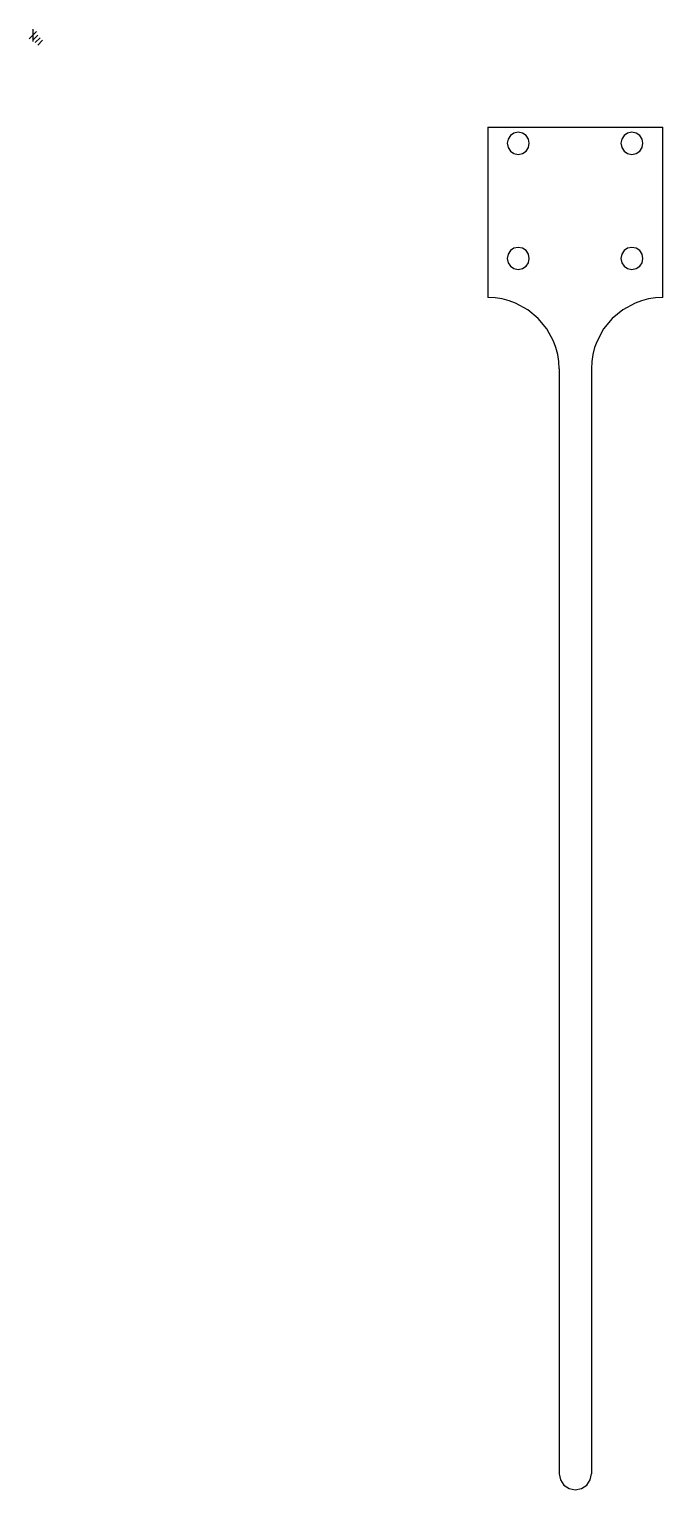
# Model space of a CAD drawing. Extents: x -1 to 137, y 28 to 345.
import ezdxf

# ---------------------------------------------------------------- set-up
doc = ezdxf.new("R2010")
doc.units = 0

msp = doc.modelspace()

# ---------------------------------------------------------------- linework, layer by layer
for p, q in [((98.808257, 324.133477), (98.808257, 287.133582)), ((98.808257, 324.133477), (136.808196, 324.133477)), ((136.808196, 287.133582), (136.808196, 324.133477)), ((103.197211, 321.567273), (103.00821, 320.633528)), ((103.00821, 320.633528), (103.197225, 319.699784)), ((103.711641, 322.32969), (103.197211, 321.567273)), ((104.474355, 322.843681), (103.711641, 322.32969)), ((105.408208, 323.032144), (104.474355, 322.843681)), ((106.342056, 322.843681), (105.408208, 323.032144)), ((107.104761, 322.32969), (106.342056, 322.843681)), ((107.619189, 321.567273), (107.104761, 322.32969)), ((107.808204, 320.633528), (107.619189, 321.567273)), ((107.619203, 319.699784), (107.808204, 320.633528)), ((107.808204, 320.633528), (107.808204, 320.633528)), ((127.897104, 321.567354), (127.708176, 320.633528)), ((127.708176, 320.633528), (127.897065, 319.699703)), ((128.411517, 322.329854), (127.897104, 321.567354)), ((129.174259, 322.843908), (128.411517, 322.329854)), ((130.108172, 323.032397), (129.174259, 322.843908)), ((131.042099, 322.843908), (130.108172, 323.032397)), ((131.804863, 322.329854), (131.042099, 322.843908)), ((132.319281, 321.567354), (131.804863, 322.329854)), ((132.319242, 319.699703), (132.50817, 320.633528)), ((132.50817, 320.633528), (132.319281, 321.567354)), ((132.50817, 320.633528), (132.50817, 320.633528)), ((103.197225, 319.699784), (103.711653, 318.937367)), ((103.711653, 318.937367), (104.474359, 318.423376)), ((104.474359, 318.423376), (105.408208, 318.234913)), ((105.408208, 318.234913), (106.34206, 318.423376)), ((106.34206, 318.423376), (107.104773, 318.937367)), ((107.104773, 318.937367), (107.619203, 319.699784)), ((127.897065, 319.699703), (128.411483, 318.937203)), ((128.411483, 318.937203), (129.174246, 318.423149)), ((129.174246, 318.423149), (130.108172, 318.234659)), ((130.108172, 318.234659), (131.042086, 318.423149)), ((131.042086, 318.423149), (131.804828, 318.937203)), ((131.804828, 318.937203), (132.319242, 319.699703)), ((103.197211, 296.567307), (103.00821, 295.633562)), ((103.00821, 295.633562), (103.197225, 294.699817)), ((103.711641, 297.329725), (103.197211, 296.567307)), ((104.474355, 297.843715), (103.711641, 297.329725)), ((105.408208, 298.032179), (104.474355, 297.843715)), ((106.342056, 297.843715), (105.408208, 298.032179)), ((107.104761, 297.329725), (106.342056, 297.843715)), ((107.619189, 296.567307), (107.104761, 297.329725)), ((107.808204, 295.633562), (107.619189, 296.567307)), ((107.619203, 294.699817), (107.808204, 295.633562)), ((107.808204, 295.633562), (107.808204, 295.633562)), ((127.897104, 296.567388), (127.708176, 295.633562)), ((127.708176, 295.633562), (127.897065, 294.699737)), ((128.411517, 297.329887), (127.897104, 296.567388)), ((129.174259, 297.843941), (128.411517, 297.329887)), ((130.108172, 298.03243), (129.174259, 297.843941)), ((131.042099, 297.843941), (130.108172, 298.03243)), ((131.804863, 297.329887), (131.042099, 297.843941)), ((132.319281, 296.567388), (131.804863, 297.329887)), ((132.319242, 294.699737), (132.50817, 295.633562)), ((132.50817, 295.633562), (132.319281, 296.567388)), ((132.50817, 295.633562), (132.50817, 295.633562)), ((103.197225, 294.699817), (103.711653, 293.9374)), ((103.711653, 293.9374), (104.474359, 293.423409)), ((104.474359, 293.423409), (105.408208, 293.234945)), ((105.408208, 293.234945), (106.34206, 293.423409)), ((106.34206, 293.423409), (107.104773, 293.9374)), ((107.104773, 293.9374), (107.619203, 294.699817)), ((127.897065, 294.699737), (128.411483, 293.937237)), ((128.411483, 293.937237), (129.174246, 293.423183)), ((129.174246, 293.423183), (130.108172, 293.234694)), ((130.108172, 293.234694), (131.042086, 293.423183)), ((131.042086, 293.423183), (131.804828, 293.937237)), ((131.804828, 293.937237), (132.319242, 294.699737)), ((100.392992, 287.053547), (98.808209, 287.133571)), ((101.931996, 286.818667), (100.392992, 287.053547)), ((103.417429, 286.436723), (101.931996, 286.818667)), ((104.841501, 285.915506), (103.417429, 286.436723)), ((107.474396, 284.486418), (104.841501, 285.915506)), ((130.774868, 285.915506), (128.141973, 284.486418)), ((132.198939, 286.436723), (130.774868, 285.915506)), ((133.684373, 286.818667), (132.198939, 286.436723)), ((135.223376, 287.053547), (133.684373, 286.818667)), ((136.808159, 287.133571), (135.223376, 287.053547)), ((109.768351, 282.593732), (107.474396, 284.486418)), ((111.661037, 280.299777), (109.768351, 282.593732)), ((125.848019, 282.593732), (123.955333, 280.299777)), ((128.141973, 284.486418), (125.848019, 282.593732)), ((113.090125, 277.666882), (111.661037, 280.299777)), ((123.955333, 280.299777), (122.526246, 277.666882)), ((113.611342, 276.24281), (113.090125, 277.666882)), ((113.993286, 274.757377), (113.611342, 276.24281)), ((122.005029, 276.24281), (121.623085, 274.757377)), ((122.526246, 277.666882), (122.005029, 276.24281)), ((114.228166, 273.218373), (113.993286, 274.757377)), ((114.30819, 271.63359), (114.228166, 273.218373)), ((121.388205, 273.218373), (121.308181, 271.63359)), ((121.623085, 274.757377), (121.388205, 273.218373)), ((114.308058, 271.633595), (114.308058, 31.633796)), ((121.308131, 271.633595), (121.308131, 31.633796)), ((114.30819, 31.633902), (114.583789, 30.272159)), ((114.583789, 30.272159), (115.333994, 29.160269)), ((115.333994, 29.160269), (116.446296, 28.410675)), ((119.170076, 28.410675), (120.282376, 29.160269)), ((120.282376, 29.160269), (121.03258, 30.272159)), ((121.03258, 30.272159), (121.308181, 31.633902)), ((116.446296, 28.410675), (117.808187, 28.135823)), ((117.808187, 28.135823), (119.170076, 28.410675))]:
    msp.add_line(p, q)
at = {"layer": 'Layer 1'}
for p, q in [((0.793749, 344.889749), (-0.793749, 343.302251)), ((0, 345.418915), (0, 342.773085)), ((1.058332, 344.096), (0, 343.037668)), ((1.587498, 343.566834), (0.529166, 342.508502)), ((2.116664, 343.037668), (1.058332, 341.979336))]:
    msp.add_line(p, q, dxfattribs=at)

doc.saveas('drawing.dxf')
